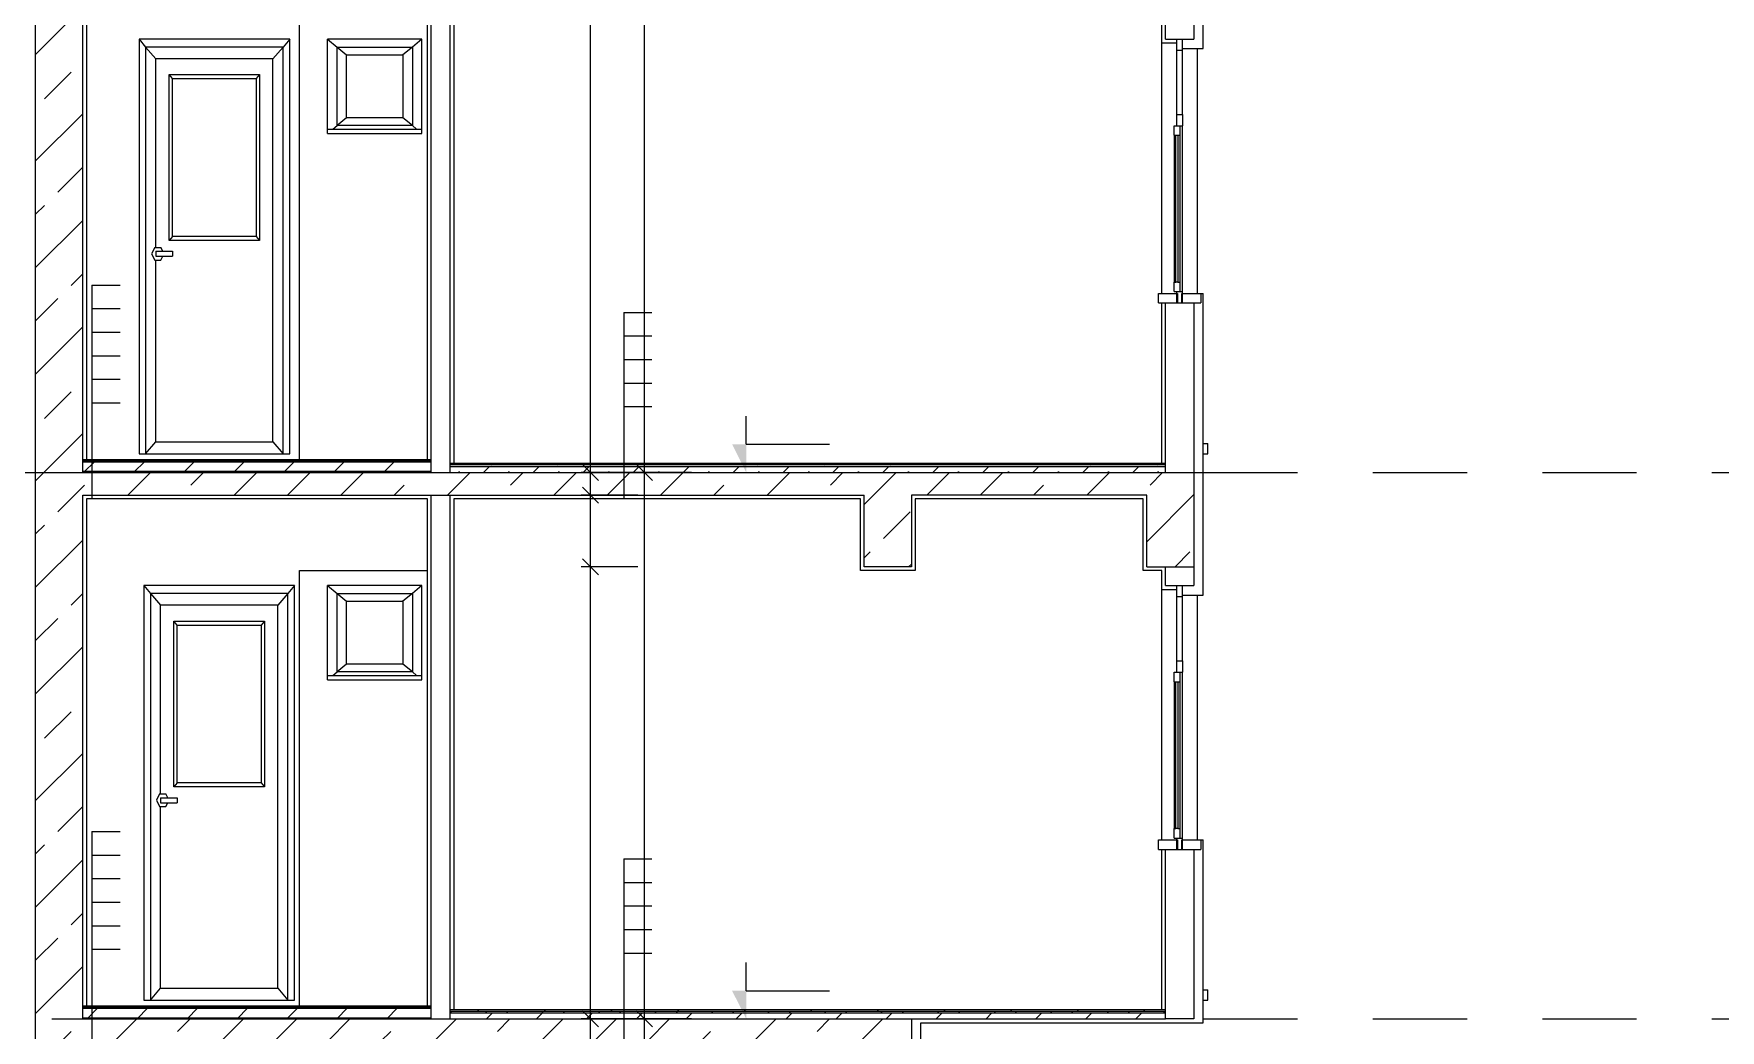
# Model space of a CAD drawing. Header units: metres. Extents: x -220 to 294, y -29 to 18.
# Drawn here: x -192.577 to -190.339, y 0.585 to 1.907 of the extents above; entities that cross this region are included whole.
import ezdxf

# ---------------------------------------------------------------- set-up
doc = ezdxf.new("R2010")
doc.units = ezdxf.units.M
doc.header["$MEASUREMENT"] = 0
doc.linetypes.add('DASHED4', pattern=[0.1875, 0.125, -0.0625])
for name, color, linetype in [('Cizgi', 7, 'Continuous'), ('Kesit_Kot', 7, 'Continuous'), ('Olculendirme', 7, 'Continuous'), ('Standart', 7, 'Continuous'), ('Tarama', 7, 'Continuous')]:
    doc.layers.add(name, color=color, linetype=linetype)

msp = doc.modelspace()

# ---------------------------------------------------------------- hatches: boundary and pattern name
at = {"layer": 'Kesit_Kot', "linetype": 'Continuous', "lineweight": -3}
for points in [[(-191.6314, 1.325), (-191.6502, 1.3625), (-191.6314, 1.3625)], [(-191.6314, 0.6), (-191.6502, 0.6375), (-191.6314, 0.6375)]]:
    msp.add_hatch(color=216, dxfattribs=at).paths.add_polyline_path(points)
at = {"layer": 'Tarama', "linetype": 'Continuous', "lineweight": -3}
h = msp.add_hatch(dxfattribs=at)
h.set_pattern_fill('ANSI33', color=58, scale=0.4, style=0)
h.paths.add_polyline_path([(-192.512, 1.325), (-192.5745, 1.325), (-192.5745, 2.05), (-192.512, 2.05)])
h = msp.add_hatch(dxfattribs=at)
h.set_pattern_fill('ANSI33', color=58, scale=0.4, style=0)
h.paths.add_polyline_path([(-192.512, 0.6), (-192.5745, 0.6), (-192.5745, 1.325), (-192.512, 1.325)])
h = msp.add_hatch(dxfattribs=at)
h.set_pattern_fill('NET', color=163, style=0)
h.paths.add_polyline_path([(-192.0495, 1.34), (-192.512, 1.34), (-192.512, 1.3425), (-192.0495, 1.3425)])
h = msp.add_hatch(dxfattribs=at)
h.set_pattern_fill('DOTS', color=58, scale=0.8, style=0)
h.paths.add_polyline_path([(-192.0495, 1.3387), (-192.512, 1.3387), (-192.512, 1.34), (-192.0495, 1.34)])
h = msp.add_hatch(dxfattribs=at)
h.set_pattern_fill('SACNCR', color=58, scale=0.5, style=0)
h.paths.add_polyline_path([(-192.0495, 1.3262), (-192.512, 1.3262), (-192.512, 1.3387), (-192.0495, 1.3387)])
h = msp.add_hatch(dxfattribs=at)
h.set_pattern_fill('DOTS', color=38, scale=0.8, style=0)
h.paths.add_polyline_path([(-192.0495, 1.325), (-192.512, 1.325), (-192.512, 1.3262), (-192.0495, 1.3262)])
h = msp.add_hatch(dxfattribs=at)
h.set_pattern_fill('ANSI33', color=58, scale=0.4, style=0)
h.paths.add_polyline_path([(-191.4748, 1.295), (-192.512, 1.295), (-192.512, 1.325), (-191.4748, 1.325)])
h = msp.add_hatch(dxfattribs=at)
h.set_pattern_fill('ANSI31', color=58, scale=0.5, style=0)
h.paths.add_polyline_path([(-191.0748, 1.335), (-192.0245, 1.335), (-192.0245, 1.3375), (-191.0748, 1.3375)])
h = msp.add_hatch(dxfattribs=at)
h.set_pattern_fill('TRIANG', color=58, scale=0.2, style=0)
h.paths.add_polyline_path([(-191.0748, 1.3325), (-192.0245, 1.3325), (-192.0245, 1.335), (-191.0748, 1.335)])
h = msp.add_hatch(dxfattribs=at)
h.set_pattern_fill('SACNCR', color=58, scale=0.5, style=0)
h.paths.add_polyline_path([(-191.0748, 1.325), (-192.0245, 1.325), (-192.0245, 1.3325), (-191.0748, 1.3325)])
h = msp.add_hatch(dxfattribs=at)
h.set_pattern_fill('ANSI33', color=58, scale=0.4, style=0)
h.paths.add_polyline_path([(-191.4123, 1.2), (-191.4748, 1.2), (-191.4748, 1.325), (-191.4123, 1.325)])
h = msp.add_hatch(dxfattribs=at)
h.set_pattern_fill('ANSI33', color=58, scale=0.4, style=0)
h.paths.add_polyline_path([(-191.0998, 1.295), (-191.4123, 1.295), (-191.4123, 1.325), (-191.0998, 1.325)])
h = msp.add_hatch(dxfattribs=at)
h.set_pattern_fill('ANSI33', color=58, scale=0.4, style=0)
h.paths.add_polyline_path([(-191.0373, 1.2), (-191.0998, 1.2), (-191.0998, 1.325), (-191.0373, 1.325)])
h = msp.add_hatch(dxfattribs=at)
h.set_pattern_fill('NET', color=163, style=0)
h.paths.add_polyline_path([(-192.0495, 0.615), (-192.512, 0.615), (-192.512, 0.6175), (-192.0495, 0.6175)])
h = msp.add_hatch(dxfattribs=at)
h.set_pattern_fill('DOTS', color=58, scale=0.8, style=0)
h.paths.add_polyline_path([(-192.0495, 0.6137), (-192.512, 0.6137), (-192.512, 0.615), (-192.0495, 0.615)])
h = msp.add_hatch(dxfattribs=at)
h.set_pattern_fill('SACNCR', color=58, scale=0.5, style=0)
h.paths.add_polyline_path([(-192.0495, 0.6012), (-192.512, 0.6012), (-192.512, 0.6137), (-192.0495, 0.6137)])
h = msp.add_hatch(dxfattribs=at)
h.set_pattern_fill('ANSI31', color=58, scale=0.5, style=0)
h.paths.add_polyline_path([(-191.0748, 0.61), (-192.0245, 0.61), (-192.0245, 0.6125), (-191.0748, 0.6125)])
h = msp.add_hatch(dxfattribs=at)
h.set_pattern_fill('TRIANG', color=58, scale=0.2, style=0)
h.paths.add_polyline_path([(-191.0748, 0.6075), (-192.0245, 0.6075), (-192.0245, 0.61), (-191.0748, 0.61)])
h = msp.add_hatch(dxfattribs=at)
h.set_pattern_fill('SACNCR', color=58, scale=0.5, style=0)
h.paths.add_polyline_path([(-191.0748, 0.6), (-192.0245, 0.6), (-192.0245, 0.6075), (-191.0748, 0.6075)])
h = msp.add_hatch(dxfattribs=at)
h.set_pattern_fill('ANSI33', color=58, scale=0.4, style=0)
h.paths.add_polyline_path([(-192.512, -0.125), (-192.5745, -0.125), (-192.5745, 0.6), (-192.512, 0.6)])
h = msp.add_hatch(dxfattribs=at)
h.set_pattern_fill('DOTS', color=38, scale=0.8, style=0)
h.paths.add_polyline_path([(-192.0495, 0.6), (-192.512, 0.6), (-192.512, 0.6012), (-192.0495, 0.6012)])
h = msp.add_hatch(dxfattribs=at)
h.set_pattern_fill('ANSI33', color=58, scale=0.4, style=0)
h.paths.add_polyline_path([(-191.4748, 0.57), (-192.512, 0.57), (-192.512, 0.6), (-191.4748, 0.6)])
h = msp.add_hatch(dxfattribs=at)
h.set_pattern_fill('ANSI33', color=58, scale=0.4, style=0)
h.paths.add_polyline_path([(-191.4123, 0.475), (-191.4748, 0.475), (-191.4748, 0.6), (-191.4123, 0.6)])

# ---------------------------------------------------------------- linework, layer by layer
at = {"layer": 'Cizgi', "color": 7, "linetype": 'Continuous', "lineweight": -3}
for points in [[(-192.5745, -0.3447), (-192.5745, 4.625)], [(-192.512, 1.3425), (-192.512, 2.02)], [(-192.512, 1.325), (-192.512, 1.3425)], [(-192.512, 1.325), (-192.0495, 1.325)], [(-192.0495, 1.325), (-192.0245, 1.325)], [(-192.0245, 1.325), (-191.0748, 1.325)], [(-191.0748, 1.325), (-191.0373, 1.325)], [(-191.0373, 1.325), (-191.0373, 1.2)], [(-192.512, 1.295), (-192.0495, 1.295)], [(-192.512, 0.6175), (-192.512, 1.295)], [(-192.0495, 1.295), (-192.0245, 1.295)], [(-192.0245, 1.295), (-191.4748, 1.295)], [(-191.4748, 1.2), (-191.4748, 1.295)], [(-191.0998, 1.295), (-191.4123, 1.295)], [(-191.4123, 1.295), (-191.4123, 1.2)], [(-191.0998, 1.2), (-191.0998, 1.295)], [(-191.4123, 1.2), (-191.4748, 1.2)], [(-191.0998, 1.2), (-191.0748, 1.2)], [(-191.0748, 1.2), (-191.0373, 1.2)], [(-192.512, 0.6), (-192.512, 0.6175)], [(-192.512, 0.6), (-192.0495, 0.6)], [(-192.0495, 0.6), (-192.0245, 0.6)], [(-192.0245, 0.6), (-191.4123, 0.6)], [(-191.4123, 0.6), (-191.4123, 0.475)]]:
    msp.add_lwpolyline(points, dxfattribs=at)
at = {"layer": 'Cizgi', "color": 241, "linetype": 'Continuous', "lineweight": -3}
for points in [[(-191.0248, 1.8875), (-191.0248, 2.075)], [(-192.507, 2.015), (-192.507, 1.3425)], [(-192.0545, 1.3425), (-192.0545, 2.015)], [(-192.0195, 2.015), (-192.0195, 1.3375)], [(-191.0798, 1.895), (-191.0798, 1.92)], [(-191.0798, 1.895), (-191.0598, 1.895)], [(-191.0523, 1.8875), (-191.0248, 1.8875)], [(-191.0798, 1.3375), (-191.0798, 1.55)], [(-191.028, 1.5625), (-191.0248, 1.5625)], [(-191.0248, 1.3637), (-191.0248, 1.5625)], [(-191.0248, 1.35), (-191.0248, 1.3637)], [(-191.0248, 1.1625), (-191.0248, 1.35)], [(-192.0545, 1.29), (-192.507, 1.29)], [(-192.507, 1.29), (-192.507, 0.6175)], [(-192.0545, 0.6175), (-192.0545, 1.29)], [(-191.4798, 1.29), (-192.0195, 1.29)], [(-192.0195, 1.29), (-192.0195, 0.6125)], [(-191.4798, 1.195), (-191.4798, 1.29)], [(-191.1048, 1.29), (-191.4073, 1.29)], [(-191.4073, 1.29), (-191.4073, 1.195)], [(-191.1048, 1.195), (-191.1048, 1.29)], [(-191.4073, 1.195), (-191.4798, 1.195)], [(-191.0798, 1.195), (-191.1048, 1.195)], [(-191.0798, 1.17), (-191.0798, 1.195)], [(-191.0798, 1.17), (-191.0598, 1.17)], [(-191.0523, 1.1625), (-191.0248, 1.1625)], [(-191.028, 0.8375), (-191.0248, 0.8375)], [(-191.0248, 0.6387), (-191.0248, 0.8375)], [(-191.0798, 0.6125), (-191.0798, 0.825)], [(-191.0248, 0.625), (-191.0248, 0.6387)], [(-191.0248, 0.595), (-191.0248, 0.625)], [(-191.3998, 0.595), (-191.0248, 0.595)], [(-191.3998, -0.13), (-191.3998, 0.595)]]:
    msp.add_lwpolyline(points, dxfattribs=at)
at = {"layer": 'Cizgi', "color": 166, "linetype": 'Continuous', "lineweight": -3}
for points in [[(-192.0495, 1.3425), (-192.0495, 2.02)], [(-192.0245, 1.3375), (-192.0245, 2.02)], [(-191.0748, 1.9), (-191.0748, 1.925)], [(-191.0373, 1.925), (-191.0373, 1.9)], [(-191.0748, 1.9), (-191.0598, 1.9)], [(-191.0598, 1.9), (-191.0523, 1.9)], [(-191.0523, 1.9), (-191.0373, 1.9)], [(-191.0748, 1.3375), (-191.0748, 1.55)], [(-191.0748, 1.55), (-191.0598, 1.55)], [(-191.0598, 1.55), (-191.0589, 1.55)], [(-191.0589, 1.55), (-191.0533, 1.55)], [(-191.0533, 1.55), (-191.0523, 1.55)], [(-191.0523, 1.55), (-191.0373, 1.55)], [(-191.0373, 1.55), (-191.0373, 1.325)], [(-192.0495, 1.325), (-192.0495, 1.3425)], [(-192.0245, 1.325), (-192.0245, 1.3375)], [(-191.0748, 1.325), (-191.0748, 1.3375)], [(-192.0495, 0.6175), (-192.0495, 1.295)], [(-192.0245, 0.6125), (-192.0245, 1.295)], [(-191.0748, 1.175), (-191.0748, 1.2)], [(-191.0373, 1.2), (-191.0373, 1.175)], [(-191.0748, 1.175), (-191.0598, 1.175)], [(-191.0598, 1.175), (-191.0523, 1.175)], [(-191.0523, 1.175), (-191.0373, 1.175)], [(-191.0748, 0.6125), (-191.0748, 0.825)], [(-191.0748, 0.825), (-191.0598, 0.825)], [(-191.0598, 0.825), (-191.0589, 0.825)], [(-191.0589, 0.825), (-191.0533, 0.825)], [(-191.0533, 0.825), (-191.0523, 0.825)], [(-191.0523, 0.825), (-191.0373, 0.825)], [(-191.0373, 0.825), (-191.0373, 0.6)], [(-192.0495, 0.6), (-192.0495, 0.6175)], [(-192.0245, 0.6), (-192.0245, 0.6125)], [(-191.0748, 0.6), (-191.0748, 0.6125)], [(-191.0373, 0.6), (-191.0748, 0.6)]]:
    msp.add_lwpolyline(points, dxfattribs=at)
at = {"layer": 'Cizgi', "color": 118, "linetype": 'Continuous', "lineweight": -3}
for points in [[(-192.2245, 1.3425), (-192.2245, 1.92)], [(-191.0798, 1.5625), (-191.0798, 1.895)], [(-191.0323, 1.5625), (-191.0323, 1.8875)], [(-192.2245, 0.6175), (-192.2245, 1.195)], [(-192.2245, 1.195), (-192.0545, 1.195)], [(-191.0798, 0.8375), (-191.0798, 1.17)], [(-191.0323, 0.8375), (-191.0323, 1.1625)]]:
    msp.add_lwpolyline(points, dxfattribs=at)
at = {"layer": 'Cizgi', "color": 98, "linetype": 'Continuous', "lineweight": -3}
for points in [[(-192.4373, 1.9), (-192.4373, 1.35)], [(-192.2373, 1.9), (-192.4373, 1.9)], [(-192.4373, 1.9), (-192.4285, 1.8895)], [(-192.4285, 1.8895), (-192.4285, 1.35)], [(-192.4285, 1.8895), (-192.4151, 1.8738)], [(-192.2462, 1.8895), (-192.4285, 1.8895)], [(-192.2462, 1.8895), (-192.2596, 1.8738)], [(-192.2373, 1.9), (-192.2462, 1.8895)], [(-192.2462, 1.35), (-192.2462, 1.8895)], [(-192.2373, 1.35), (-192.2373, 1.9)], [(-192.187, 1.9), (-192.1745, 1.8896)], [(-192.187, 1.7808), (-192.187, 1.9)], [(-192.062, 1.9), (-192.187, 1.9)], [(-192.1745, 1.8896), (-192.0745, 1.8896)], [(-192.1745, 1.7854), (-192.1745, 1.8896)], [(-192.1745, 1.8896), (-192.162, 1.8792)], [(-192.0745, 1.8896), (-192.087, 1.8792)], [(-192.062, 1.9), (-192.0745, 1.8896)], [(-192.0745, 1.8896), (-192.0745, 1.7854)], [(-192.062, 1.7808), (-192.062, 1.9)], [(-191.0598, 1.8), (-191.0598, 1.885)], [(-191.0523, 1.8), (-191.0523, 1.885)], [(-192.4151, 1.6237), (-192.4151, 1.8738)], [(-192.2596, 1.8738), (-192.4151, 1.8738)], [(-192.2596, 1.3657), (-192.2596, 1.8738)], [(-192.162, 1.8792), (-192.087, 1.8792)], [(-192.162, 1.7958), (-192.162, 1.8792)], [(-192.087, 1.8792), (-192.087, 1.7958)], [(-192.3929, 1.8476), (-192.3973, 1.8529)], [(-192.3973, 1.6329), (-192.3973, 1.8529)], [(-192.3973, 1.8529), (-192.2773, 1.8529)], [(-192.3929, 1.8476), (-192.2818, 1.8476)], [(-192.3929, 1.6381), (-192.3929, 1.8476)], [(-192.2773, 1.8529), (-192.2818, 1.8476)], [(-192.2818, 1.8476), (-192.2818, 1.6381)], [(-192.2773, 1.8529), (-192.2773, 1.6329)], [(-192.162, 1.7958), (-192.1745, 1.7854)], [(-192.087, 1.7958), (-192.162, 1.7958)], [(-192.0745, 1.7854), (-192.087, 1.7958)], [(-192.187, 1.775), (-192.187, 1.7808)], [(-192.187, 1.7808), (-192.1801, 1.7808)], [(-192.187, 1.775), (-192.062, 1.775)], [(-192.1801, 1.7808), (-192.1745, 1.7854)], [(-192.1801, 1.7808), (-192.069, 1.7808)], [(-192.0745, 1.7854), (-192.1745, 1.7854)], [(-192.0745, 1.7854), (-192.069, 1.7808)], [(-192.069, 1.7808), (-192.062, 1.7808)], [(-192.062, 1.775), (-192.062, 1.7808)], [(-191.0636, 1.7725), (-191.0636, 1.5775)], [(-191.0561, 1.7725), (-191.0561, 1.5775)], [(-191.0523, 1.565), (-191.0523, 1.785)], [(-192.3929, 1.6381), (-192.3973, 1.6329)], [(-192.2818, 1.6381), (-192.3929, 1.6381)], [(-192.2818, 1.6381), (-192.2773, 1.6329)], [(-192.4165, 1.6237), (-192.4207, 1.6152)], [(-192.4207, 1.6152), (-192.4165, 1.6067)], [(-192.4165, 1.6237), (-192.4151, 1.6237)], [(-192.4151, 1.6237), (-192.4082, 1.6237)], [(-192.4151, 1.6185), (-192.4151, 1.6119)], [(-192.4151, 1.6185), (-192.4056, 1.6185)], [(-192.4151, 1.6119), (-192.4056, 1.6119)], [(-192.4056, 1.6185), (-192.4082, 1.6237)], [(-192.4082, 1.6067), (-192.4056, 1.6119)], [(-192.4056, 1.6185), (-192.3929, 1.6185)], [(-192.4056, 1.6119), (-192.3929, 1.6119)], [(-192.2773, 1.6329), (-192.3973, 1.6329)], [(-192.3929, 1.6185), (-192.3929, 1.6119)], [(-192.4165, 1.6067), (-192.4151, 1.6067)], [(-192.4151, 1.3657), (-192.4151, 1.6067)], [(-192.4151, 1.6067), (-192.4082, 1.6067)], [(-192.4285, 1.35), (-192.4151, 1.3657)], [(-192.4151, 1.3657), (-192.2596, 1.3657)], [(-192.2596, 1.3657), (-192.2462, 1.35)], [(-192.4373, 1.35), (-192.4285, 1.35)], [(-192.4285, 1.35), (-192.2462, 1.35)], [(-192.2462, 1.35), (-192.2373, 1.35)], [(-191.0248, 1.3637), (-191.0186, 1.3637)], [(-191.0248, 1.35), (-191.0186, 1.35)], [(-191.0186, 1.35), (-191.0186, 1.3637)], [(-192.4309, 1.175), (-192.4309, 0.625)], [(-192.2309, 1.175), (-192.4309, 1.175)], [(-192.4309, 1.175), (-192.4221, 1.1645)], [(-192.4221, 1.1645), (-192.4221, 0.625)], [(-192.4221, 1.1645), (-192.4087, 1.1488)], [(-192.2398, 1.1645), (-192.4221, 1.1645)], [(-192.2398, 1.1645), (-192.2532, 1.1488)], [(-192.2309, 1.175), (-192.2398, 1.1645)], [(-192.2398, 0.625), (-192.2398, 1.1645)], [(-192.2309, 0.625), (-192.2309, 1.175)], [(-192.187, 1.175), (-192.1745, 1.1646)], [(-192.187, 1.0558), (-192.187, 1.175)], [(-192.062, 1.175), (-192.187, 1.175)], [(-192.1745, 1.1646), (-192.0745, 1.1646)], [(-192.1745, 1.0604), (-192.1745, 1.1646)], [(-192.1745, 1.1646), (-192.162, 1.1542)], [(-192.0745, 1.1646), (-192.087, 1.1542)], [(-192.062, 1.175), (-192.0745, 1.1646)], [(-192.0745, 1.1646), (-192.0745, 1.0604)], [(-192.062, 1.0558), (-192.062, 1.175)], [(-192.4087, 0.8987), (-192.4087, 1.1488)], [(-192.2532, 1.1488), (-192.4087, 1.1488)], [(-192.2532, 0.6407), (-192.2532, 1.1488)], [(-192.162, 1.1542), (-192.087, 1.1542)], [(-192.162, 1.0708), (-192.162, 1.1542)], [(-192.087, 1.1542), (-192.087, 1.0708)], [(-191.0598, 1.075), (-191.0598, 1.16)], [(-191.0523, 1.075), (-191.0523, 1.16)], [(-192.3865, 1.1226), (-192.3909, 1.1279)], [(-192.3909, 0.9079), (-192.3909, 1.1279)], [(-192.3909, 1.1279), (-192.2709, 1.1279)], [(-192.3865, 1.1226), (-192.2754, 1.1226)], [(-192.3865, 0.9131), (-192.3865, 1.1226)], [(-192.2709, 1.1279), (-192.2754, 1.1226)], [(-192.2754, 1.1226), (-192.2754, 0.9131)], [(-192.2709, 1.1279), (-192.2709, 0.9079)], [(-192.187, 1.05), (-192.187, 1.0558)], [(-192.187, 1.0558), (-192.1801, 1.0558)], [(-192.1801, 1.0558), (-192.1745, 1.0604)], [(-192.1801, 1.0558), (-192.069, 1.0558)], [(-192.162, 1.0708), (-192.1745, 1.0604)], [(-192.0745, 1.0604), (-192.1745, 1.0604)], [(-192.087, 1.0708), (-192.162, 1.0708)], [(-192.0745, 1.0604), (-192.087, 1.0708)], [(-192.0745, 1.0604), (-192.069, 1.0558)], [(-192.069, 1.0558), (-192.062, 1.0558)], [(-192.062, 1.05), (-192.062, 1.0558)], [(-191.0523, 0.84), (-191.0523, 1.06)], [(-192.187, 1.05), (-192.062, 1.05)], [(-191.0636, 1.0475), (-191.0636, 0.8525)], [(-191.0561, 1.0475), (-191.0561, 0.8525)], [(-192.4101, 0.8987), (-192.4143, 0.8902)], [(-192.4101, 0.8987), (-192.4087, 0.8987)], [(-192.4087, 0.8987), (-192.4018, 0.8987)], [(-192.3992, 0.8935), (-192.4018, 0.8987)], [(-192.3865, 0.9131), (-192.3909, 0.9079)], [(-192.2709, 0.9079), (-192.3909, 0.9079)], [(-192.2754, 0.9131), (-192.3865, 0.9131)], [(-192.2754, 0.9131), (-192.2709, 0.9079)], [(-192.4143, 0.8902), (-192.4101, 0.8817)], [(-192.4101, 0.8817), (-192.4087, 0.8817)], [(-192.4087, 0.8935), (-192.4087, 0.8869)], [(-192.4087, 0.8935), (-192.3992, 0.8935)], [(-192.4087, 0.8869), (-192.3992, 0.8869)], [(-192.4087, 0.6407), (-192.4087, 0.8817)], [(-192.4087, 0.8817), (-192.4018, 0.8817)], [(-192.4018, 0.8817), (-192.3992, 0.8869)], [(-192.3992, 0.8935), (-192.3865, 0.8935)], [(-192.3992, 0.8869), (-192.3865, 0.8869)], [(-192.3865, 0.8935), (-192.3865, 0.8869)], [(-192.4221, 0.625), (-192.4087, 0.6407)], [(-192.4087, 0.6407), (-192.2532, 0.6407)], [(-192.2532, 0.6407), (-192.2398, 0.625)], [(-191.0248, 0.6387), (-191.0186, 0.6387)], [(-191.0186, 0.625), (-191.0186, 0.6387)], [(-192.4309, 0.625), (-192.4221, 0.625)], [(-192.4221, 0.625), (-192.2398, 0.625)], [(-192.2398, 0.625), (-192.2309, 0.625)], [(-191.0248, 0.625), (-191.0186, 0.625)]]:
    msp.add_lwpolyline(points, dxfattribs=at)
at = {"layer": 'Cizgi', "color": 173, "linetype": 'Continuous', "lineweight": -3}
for points in [[(-191.0598, 1.895), (-191.0598, 1.9)], [(-191.0598, 1.885), (-191.0598, 1.895)], [(-191.0523, 1.885), (-191.0598, 1.885)], [(-191.0523, 1.8875), (-191.0523, 1.9)], [(-191.0523, 1.885), (-191.0523, 1.8875)], [(-191.0598, 1.785), (-191.0598, 1.8)], [(-191.0598, 1.8), (-191.0523, 1.8)], [(-191.0523, 1.8), (-191.0523, 1.785)], [(-191.0636, 1.7725), (-191.0636, 1.785)], [(-191.0636, 1.785), (-191.0598, 1.785)], [(-191.0636, 1.7725), (-191.0611, 1.7725)], [(-191.0611, 1.5775), (-191.0611, 1.7725)], [(-191.0611, 1.7725), (-191.0586, 1.7725)], [(-191.0598, 1.785), (-191.0561, 1.785)], [(-191.0586, 1.7725), (-191.0561, 1.7725)], [(-191.0586, 1.7725), (-191.0586, 1.5775)], [(-191.0561, 1.785), (-191.0561, 1.7725)], [(-191.0561, 1.785), (-191.0523, 1.785)], [(-191.0636, 1.565), (-191.0636, 1.5775)], [(-191.0636, 1.5775), (-191.0611, 1.5775)], [(-191.0586, 1.5775), (-191.0611, 1.5775)], [(-191.0586, 1.5775), (-191.0561, 1.5775)], [(-191.0561, 1.5775), (-191.0561, 1.565)], [(-191.0842, 1.55), (-191.0842, 1.5625)], [(-191.0842, 1.5625), (-191.0598, 1.5625)], [(-191.0842, 1.55), (-191.0798, 1.55)], [(-191.0798, 1.55), (-191.0748, 1.55)], [(-191.0636, 1.565), (-191.0598, 1.565)], [(-191.0598, 1.5625), (-191.0598, 1.565)], [(-191.0598, 1.565), (-191.0561, 1.565)], [(-191.0598, 1.55), (-191.0598, 1.5625)], [(-191.0598, 1.5625), (-191.0589, 1.5625)], [(-191.0589, 1.5625), (-191.0589, 1.55)], [(-191.0561, 1.565), (-191.0523, 1.565)], [(-191.0533, 1.55), (-191.0533, 1.5625)], [(-191.0533, 1.5625), (-191.0523, 1.5625)], [(-191.0523, 1.5625), (-191.0523, 1.565)], [(-191.0523, 1.55), (-191.0523, 1.5625)], [(-191.0523, 1.5625), (-191.028, 1.5625)], [(-191.0373, 1.55), (-191.028, 1.55)], [(-191.028, 1.5625), (-191.028, 1.55)], [(-191.0598, 1.17), (-191.0598, 1.175)], [(-191.0598, 1.16), (-191.0598, 1.17)], [(-191.0523, 1.1625), (-191.0523, 1.175)], [(-191.0523, 1.16), (-191.0598, 1.16)], [(-191.0523, 1.16), (-191.0523, 1.1625)], [(-191.0598, 1.06), (-191.0598, 1.075)], [(-191.0598, 1.075), (-191.0523, 1.075)], [(-191.0523, 1.075), (-191.0523, 1.06)], [(-191.0636, 1.0475), (-191.0636, 1.06)], [(-191.0636, 1.06), (-191.0598, 1.06)], [(-191.0598, 1.06), (-191.0561, 1.06)], [(-191.0561, 1.06), (-191.0561, 1.0475)], [(-191.0561, 1.06), (-191.0523, 1.06)], [(-191.0636, 1.0475), (-191.0611, 1.0475)], [(-191.0611, 0.8525), (-191.0611, 1.0475)], [(-191.0611, 1.0475), (-191.0586, 1.0475)], [(-191.0586, 1.0475), (-191.0561, 1.0475)], [(-191.0586, 1.0475), (-191.0586, 0.8525)], [(-191.0636, 0.84), (-191.0636, 0.8525)], [(-191.0636, 0.8525), (-191.0611, 0.8525)], [(-191.0586, 0.8525), (-191.0611, 0.8525)], [(-191.0586, 0.8525), (-191.0561, 0.8525)], [(-191.0561, 0.8525), (-191.0561, 0.84)], [(-191.0842, 0.825), (-191.0842, 0.8375)], [(-191.0842, 0.8375), (-191.0598, 0.8375)], [(-191.0636, 0.84), (-191.0598, 0.84)], [(-191.0598, 0.8375), (-191.0598, 0.84)], [(-191.0598, 0.84), (-191.0561, 0.84)], [(-191.0598, 0.825), (-191.0598, 0.8375)], [(-191.0598, 0.8375), (-191.0589, 0.8375)], [(-191.0589, 0.8375), (-191.0589, 0.825)], [(-191.0561, 0.84), (-191.0523, 0.84)], [(-191.0533, 0.825), (-191.0533, 0.8375)], [(-191.0533, 0.8375), (-191.0523, 0.8375)], [(-191.0523, 0.8375), (-191.0523, 0.84)], [(-191.0523, 0.825), (-191.0523, 0.8375)], [(-191.0523, 0.8375), (-191.028, 0.8375)], [(-191.028, 0.8375), (-191.028, 0.825)], [(-191.0842, 0.825), (-191.0798, 0.825)], [(-191.0798, 0.825), (-191.0748, 0.825)], [(-191.0373, 0.825), (-191.028, 0.825)]]:
    msp.add_lwpolyline(points, dxfattribs=at)
at = {"layer": 'Cizgi', "color": 73, "linetype": 'DASHED4', "lineweight": -3}
for points in [[(-195.337, 1.325), (-191.0248, 1.325)], [(-191.0248, 1.325), (-189.5365, 1.325)], [(-195.9281, 0.6), (-191.0248, 0.6)], [(-191.0248, 0.6), (-189.5365, 0.6)]]:
    msp.add_lwpolyline(points, dxfattribs=at)
at = {"layer": 'Cizgi', "color": 59, "linetype": 'Continuous', "lineweight": -3}
for points in [[(-192.512, 1.3425), (-192.507, 1.3425)], [(-192.507, 1.3425), (-192.2245, 1.3425)], [(-192.2245, 1.3425), (-192.0545, 1.3425)], [(-192.0545, 1.3425), (-192.0495, 1.3425)], [(-192.0245, 1.3375), (-192.0195, 1.3375)], [(-192.0195, 1.3375), (-191.0798, 1.3375)], [(-191.0798, 1.3375), (-191.0748, 1.3375)], [(-192.512, 0.6175), (-192.507, 0.6175)], [(-192.507, 0.6175), (-192.2245, 0.6175)], [(-192.2245, 0.6175), (-192.0545, 0.6175)], [(-192.0545, 0.6175), (-192.0495, 0.6175)], [(-192.0245, 0.6125), (-192.0195, 0.6125)], [(-192.0195, 0.6125), (-191.0798, 0.6125)], [(-191.0798, 0.6125), (-191.0748, 0.6125)], [(-191.4123, 0.6), (-191.0748, 0.6)]]:
    msp.add_lwpolyline(points, dxfattribs=at)
at = {"layer": 'Cizgi', "color": 38, "linetype": 'Continuous', "lineweight": -3}
for points in [[(-192.0495, 1.34), (-192.512, 1.34)], [(-192.0495, 1.3387), (-192.512, 1.3387)], [(-192.0495, 1.3262), (-192.512, 1.3262)], [(-191.0748, 1.335), (-192.0245, 1.335)], [(-191.0748, 1.3325), (-192.0245, 1.3325)], [(-192.0495, 0.615), (-192.512, 0.615)], [(-192.0495, 0.6137), (-192.512, 0.6137)], [(-191.0748, 0.61), (-192.0245, 0.61)], [(-191.0748, 0.6075), (-192.0245, 0.6075)], [(-192.0495, 0.6012), (-192.512, 0.6012)]]:
    msp.add_lwpolyline(points, dxfattribs=at)
at = {"layer": 'Kesit_Kot', "color": 216, "linetype": 'Continuous', "lineweight": -3}
for points in [[(-191.6314, 1.3625), (-191.6314, 1.4)], [(-191.6314, 1.3625), (-191.521, 1.3625)], [(-191.7564, 1.325), (-191.6314, 1.325)], [(-191.6314, 0.6375), (-191.6314, 0.675)], [(-191.6314, 0.6375), (-191.521, 0.6375)], [(-191.7564, 0.6), (-191.6314, 0.6)]]:
    msp.add_lwpolyline(points, dxfattribs=at)
at = {"layer": 'Olculendirme', "color": 47, "linetype": 'Continuous', "lineweight": -3}
for points in [[(-191.838, -0.87), (-191.838, 4.245)], [(-191.7664, -1.1075), (-191.7664, 4.245)], [(-191.7755, 1.325), (-191.8505, 1.325)], [(-191.7039, 1.325), (-191.7789, 1.325)], [(-191.7755, 1.295), (-191.8505, 1.295)], [(-191.7755, 1.2), (-191.8505, 1.2)], [(-191.7755, 0.6), (-191.8505, 0.6)], [(-191.7039, 0.6), (-191.7789, 0.6)]]:
    msp.add_lwpolyline(points, dxfattribs=at)
at = {"layer": 'Olculendirme', "color": 59, "linetype": 'Continuous', "lineweight": -3}
for points in [[(-191.8486, 1.3356), (-191.8274, 1.3144)], [(-191.777, 1.3356), (-191.7558, 1.3144)], [(-191.8486, 1.3056), (-191.8274, 1.2844)], [(-191.8486, 1.2106), (-191.8274, 1.1894)], [(-191.8486, 0.6106), (-191.8274, 0.5894)], [(-191.777, 0.6106), (-191.7558, 0.5894)]]:
    msp.add_lwpolyline(points, dxfattribs=at)
at = {"layer": 'Standart', "color": 58, "linetype": 'Continuous', "lineweight": -3}
for points in [[(-192.4999, 1.5737), (-192.4999, 1.29)], [(-192.4999, 1.5737), (-192.4624, 1.5737)], [(-192.4999, 1.5425), (-192.4624, 1.5425)], [(-191.794, 1.5375), (-191.794, 1.29)], [(-191.794, 1.5375), (-191.7565, 1.5375)], [(-192.4999, 1.5112), (-192.4624, 1.5112)], [(-191.794, 1.5062), (-191.7565, 1.5062)], [(-192.4999, 1.48), (-192.4624, 1.48)], [(-191.794, 1.475), (-191.7565, 1.475)], [(-192.4999, 1.4487), (-192.4624, 1.4487)], [(-191.794, 1.4437), (-191.7565, 1.4437)], [(-192.4999, 1.4175), (-192.4624, 1.4175)], [(-191.794, 1.4125), (-191.7565, 1.4125)], [(-192.4999, 0.8487), (-192.4999, 0.565)], [(-192.4999, 0.8487), (-192.4624, 0.8487)], [(-192.4999, 0.8175), (-192.4624, 0.8175)], [(-191.794, 0.8125), (-191.794, 0.565)], [(-191.794, 0.8125), (-191.7565, 0.8125)], [(-192.4999, 0.7862), (-192.4624, 0.7862)], [(-191.794, 0.7812), (-191.7565, 0.7812)], [(-192.4999, 0.755), (-192.4624, 0.755)], [(-191.794, 0.75), (-191.7565, 0.75)], [(-192.4999, 0.7237), (-192.4624, 0.7237)], [(-191.794, 0.7187), (-191.7565, 0.7187)], [(-192.4999, 0.6925), (-192.4624, 0.6925)], [(-191.794, 0.6875), (-191.7565, 0.6875)]]:
    msp.add_lwpolyline(points, dxfattribs=at)

doc.saveas('drawing.dxf')
